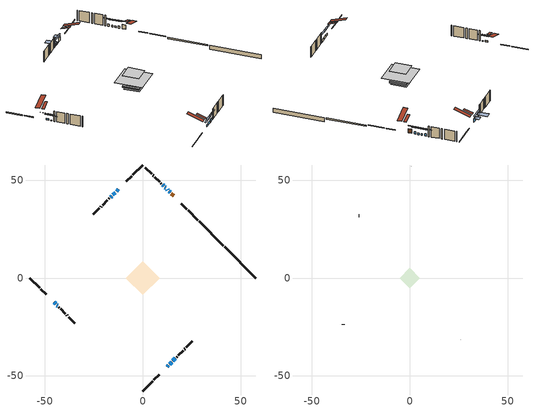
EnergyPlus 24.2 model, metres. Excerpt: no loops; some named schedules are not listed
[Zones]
conditioned space
 floor outside (Floor1 construction): -3.29,0 0,3.29 3.29,0 0,-3.29 z0.61
 floor adiabatic (Floor3 construction): -5.12,0 0,5.12 5.12,0 0,-5.12 z0.61
 floor adiabatic (AdiabaticFloorConstruction): -8.69,0 0,8.69 8.69,0 0,-8.69 z3.05
 floor foundation (Slab1 construction): -3.99,0.75 -0.75,3.99 3.99,-0.75 0.75,-3.99 z-1.49
 floor foundation (Slab2 construction): -5.12,0 0,5.12 5.12,0 0,-5.12 z0
 wall outside (RimJoist1 construction): 0,-57.78 5.01,-52.77 / -57.78,0 -52.77,-5.01 / 0,57.78 -5.01,52.77 / 28.23,29.55 23.22,34.56 z0.61:0.91
 wall outside (RimJoist2 construction): 5.67,-52.11 8.42,-49.36 / -52.11,-5.67 -49.36,-8.42 / -5.67,52.11 -8.42,49.36 / 22.56,35.22 19.81,37.97 z0.61:0.91
 wall outside (AdiabaticWallConstruction 1): 15.77,42.01 14.62,43.16 z0.61:2.64
 wall outside (AdiabaticWallConstruction): 12.46,-45.32 13.06,-44.72 z0.61:1.53; 13.97,43.81 13.46,44.32 / 10.7,47.08 10.2,47.58 z0.61:1.68; 12.81,44.97 12.41,45.37 / 11.75,46.02 11.36,46.42 / -45.32,-12.46 -44.52,-13.26 z0.61:1.37; -43.87,-13.91 -43.54,-14.24 z0.61:0.92; 13.71,-44.07 14.79,-42.99 / 15.45,-42.33 16.63,-41.15 z0.61:1.83; -12.46,45.31 -13.42,44.36 z0.61:2.13; -14.07,43.71 -15.3,42.48 z0.61:1.02; -15.95,41.83 -16.46,41.32 z0.61:1.07
 wall outside (Wall1 construction): 17.29,-40.49 17.55,-40.23 / -42.89,-14.89 -42.63,-15.15 / -17.11,40.67 -17.37,40.41 / 9.54,48.24 9.28,48.5 z0.61:5.49
 wall outside (Wall2 construction): 18.2,-39.57 20.65,-37.13 / -41.97,-15.81 -39.53,-18.25 / -18.03,39.75 -20.47,37.3 / 8.63,49.15 6.18,51.6 z0.61:5.49
 wall outside (Wall3 construction): 21.31,-36.47 21.69,-36.09 / -38.87,-18.91 -38.49,-19.29 / -21.13,36.65 -21.51,36.27 / 5.52,52.26 5.15,52.63 z0.61:5.49
 wall outside (Wall4 construction): 22.34,-35.44 25.43,-32.35 / -37.83,-19.94 -34.75,-23.03 / -22.17,35.61 -25.25,32.53 / 4.49,53.29 1.4,56.38 z0.61:5.49
 wall foundation (FoundationWall1 construction): 57.78,0 41.83,15.95 z-1.49:0.34
 wall foundation (FoundationWall2 construction): 41.17,16.61 28.89,28.89 z0:0.61
 window (WindowConstruction): 12.46,-45.31 13.06,-44.72 z0.61:1.52
 window (WindowConstruction 7): 13.96,43.81 13.46,44.32 z0.61:1.68
 window (WindowConstruction 8): 12.8,44.97 12.41,45.37 z0.61:1.37
 window (WindowConstruction 9): 11.75,46.03 11.36,46.42 z0.61:1.37
 window (WindowConstruction 10): -45.31,-12.46 -44.52,-13.25 z0.61:1.37
 window (WindowConstruction 11): -43.87,-13.91 -43.54,-14.23 z0.61:0.91
 window (WindowConstruction 1): 13.71,-44.06 14.79,-42.99 z0.61:1.83
 window (WindowConstruction 2): 15.45,-42.33 16.63,-41.15 z0.61:1.83
 window (WindowConstruction 3): -12.46,45.31 -13.42,44.36 z0.61:2.13
 window (WindowConstruction 4): -14.07,43.7 -15.3,42.48 z0.61:1.02
 window (WindowConstruction 5): -15.95,41.83 -16.46,41.32 z0.61:1.07
 window (WindowConstruction 6): 10.7,47.08 10.2,47.58 z0.61:1.68
 door (Door): 15.77,42.01 14.62,43.16 z0.61:2.64
 ceiling adiabatic (AdiabaticFloorConstruction): 0,-8.69 8.69,0 0,8.69 -8.69,0 z3.05
 roof outside (Roof2 construction): 11.81,-45.97,5.49 9,-43.16,6.81 8.26,-43.9,6.81 11.07,-46.71,5.49; -45.97,-11.81,5.49 -43.16,-9,6.81 -43.9,-8.26,6.81 -46.71,-11.07,5.49; -11.81,45.97,5.49 -9,43.16,6.81 -8.26,43.9,6.81 -11.07,46.71,5.49; 16.42,41.36,5.49 13.61,38.54,6.81 14.35,37.8,6.81 17.16,40.61,5.49
attic - vented
 floor to conditioned space (Floor2 construction Reversed): -5.19,0 0,5.19 5.19,0 0,-5.19 z5.49
 wall outside (Wall5 construction): 26.08,-31.69 26.17,-31.6 / -34.09,-23.69 -34,-23.78 / -25.91,31.87 -26,31.78 / 0.75,57.03 0.66,57.12 z0.61:5.49
 roof outside (Roof1 construction): 10.41,-47.37,5.49 5.35,-42.31,7.87 4.02,-43.65,7.87 9.08,-48.7,5.49; -47.37,-10.41,5.49 -42.31,-5.35,7.87 -43.65,-4.02,7.87 -48.7,-9.08,5.49; -10.41,47.37,5.49 -5.35,42.31,7.87 -4.02,43.65,7.87 -9.08,48.7,5.49; 17.82,39.96,5.49 12.77,34.9,7.87 14.1,33.57,7.87 19.15,38.63,5.49
shading: 14.82,-42.96 10.7,-47.08 10.99,-47.37 15.11,-43.25 z4.01; 11.7,46.08 15.73,42.05 16.02,42.34 11.99,46.37 z4.17; 10.65,47.13 14.57,43.21 14.86,43.5 10.94,47.42 z3.86; 9.6,48.18 13.51,44.26 13.8,44.56 9.89,48.47 z3.86; -42.76,-15.02 -47.08,-10.7 -47.37,-10.99 -43.05,-15.31 z3.86; -41.78,-16 -45.63,-12.15 -45.92,-12.44 -42.07,-16.29 z3.41; 16.55,-41.23 11.95,-45.83 12.24,-46.12 16.84,-41.52 z4.32; 18.39,-39.39 13.69,-44.09 13.98,-44.38 18.68,-39.68 z4.32; -13.71,44.07 -12.17,45.61 -13.79,47.22 -15.33,45.69 z2.55; -17.06,40.72 -12.31,45.47 -12.6,45.76 -17.35,41.01 z3.51; -17.06,40.72 -15.35,42.43 -18.47,45.56 -20.19,43.84 z1.93; 8.44,49.34 12.46,45.32 12.75,45.61 8.73,49.63 z4.17
[Building]
Building 1: Terrain=Suburbs
[Site:Location]
London AP_ON: Latitude {deg}=43.03; Longitude {deg}=-81.15; Time Zone {hr}=-5; Elevation {m}=278; Keep Site Location Information=Yes
[Site:GroundTemperature:Shallow]
3.98693, 1.93205, 1.76749, 2.74264, 6.6573, 10.5537, 13.9317, 16.0716, 16.2534, 14.513, 11.2211, 7.44421
[Site:WaterMainsTemperature]
Calculation Method=Schedule; Temperature Schedule=mains temperature schedule
[Material] Roughness=Rough; Thermal Absorptance=0.9
Name | Thickness {m} | Conductivity {W/m-K} | Density {kg/m3} | Specific Heat {J/kg-K} | Solar Absorptance | Visible Absorptance
asphalt or fiberglass shingles | 0.00635 | 0.162714 | 1121.4 | 1465.45 | 0.4 | 0.4
ceiling loosefill ins | 0.0846667 | 0.0480833 | 16.02 | 1046.75 | 0.7 | 0.7
ceiling stud and cavity | 0.1397 | 0.0960498 | 65.682 | 1177.47 | 0.7 | 0.7
concrete 4.0 in. | 0.1016 | 1.803125 | 2242.8 | 837.4 | 0.7 | 0.7
concrete 8.0 in. | 0.2032 | 1.803125 | 2242.8 | 837.4 | 0.7 | 0.7
door material | 0.04445 | 0.188738 | 512.64 | 1214.23 | 0.7 | 0.7
exterior vertical ins | 0.0113997 | 0.029427 | 32.04 | 1214.23 | 0.7 | 0.7
floor covering | 0.0127 | 0.0433444 | 54.468 | 1339.84 | 0.6 | 0.6
floor covering 1 | 0.0127 | 9.015625 | 54.468 | 1339.84 | 0.6 | 0.6
floor rigid ins; wall rigid ins | 0.512978 | 0.029427 | 32.04 | 1214.23 | 0.7 | 0.7
floor stud and cavity | 0.1397 | 1.61265 | 92.3553 | 1139.71 | 0.7 | 0.7
floor stud and cavity 1 | 0.0889 | 0.196297 | 50.32683 | 1063.81 | 0.7 | 0.7
floor stud and cavity 2 | 0.1397 | 1.75129 | 37.0049 | 1207.88 | 0.7 | 0.7
furniture material conditioned space 1 | 0.1524 | 0.115458 | 640.8 | 1214.23 | 0.6 | 0.6
gypsum board | 0.0127 | 0.160291 | 801 | 837.4 | 0.6 | 0.6
gypsum board 1 | 0.00254 | 0.160291 | 801 | 837.4 | 0.6 | 0.6
gypsum board 2 | 0.0127 | 0.160291 | 801 | 837.4 | 0.7 | 0.7
osb sheathing 0.5 in. | 0.0127 | 0.115458 | 512.64 | 1214.23 | 0.7 | 0.7
osb sheathing 0.75 in. | 0.01905 | 0.115458 | 512.64 | 1214.23 | 0.7 | 0.7
rim joist stud and cavity | 0.0508 | 0.177588 | 50.32683 | 1063.81 | 0.6 | 0.6
rim joist stud and cavity 1 | 0.0508 | 0.153904 | 50.32683 | 1063.81 | 0.6 | 0.6
roof stud and cavity | 0.2032 | 0.123583 | 78.34581 | 1123.46 | 0.7 | 0.7
wall stud and cavity | 0.1397 | 0.097828 | 139.0536 | 1170.24 | 0.7 | 0.7
wall stud and cavity 1 | 0.1397 | 0.592116 | 139.0536 | 1170.24 | 0.7 | 0.7
wall stud and cavity 2 | 0.1397 | 0.547194 | 139.0536 | 1170.24 | 0.7 | 0.7
wall stud and cavity 3 | 0.0889 | 0.21194 | 50.32683 | 1063.81 | 0.7 | 0.7
wall stud and cavity 4 | 0.0889 | 6.1454 | 50.32683 | 1063.81 | 0.6 | 0.6
wall stud and cavity 5 | 0.0889 | 0.380278 | 52.3479 | 1209.89 | 0.7 | 0.7
wall stud and cavity 6 | 0.0889 | 0.391764 | 83.0341 | 1211.67 | 0.7 | 0.7
wood siding | 0.0254 | 0.102417 | 544.68 | 1172.36 | 0.4 | 0.4
wood siding 1 | 0.00254 | 0.102417 | 544.68 | 1172.36 | 0.4 | 0.4
wood siding 2; wood siding 3; wood siding 4 | 0.0254 | 0.102417 | 544.68 | 1172.36 | 0.7 | 0.7
[WindowMaterial:SimpleGlazingSystem]
Name | U-Factor {W/m2-K} | Solar Heat Gain Coefficient
WindowMaterial | 4.851851 | 0.56
WindowMaterial 1 | 5.60191 | 0.75
WindowMaterial 10 | 3.9076 | 0.34
WindowMaterial 2 | 2.99571 | 0.51
WindowMaterial 3 | 5.83074 | 0.77
WindowMaterial 4 | 4.60372 | 0.51
WindowMaterial 5 | 3.06442 | 0.39
WindowMaterial 6 | 4.87286 | 0.56
WindowMaterial 7 | 4.99721 | 0.64
WindowMaterial 8 | 4.479942 | 0.48
WindowMaterial 9 | 2.99458 | 0.59
[Construction]
AdiabaticFloorConstruction: floor stud and cavity 2, floor rigid ins, osb sheathing 0.75 in., floor covering
AdiabaticWallConstruction: wood siding 3, wall rigid ins, wall stud and cavity 5, gypsum board
AdiabaticWallConstruction 1: wood siding 4, wall rigid ins, wall stud and cavity 5, gypsum board
Door: door material
Floor1 construction: floor stud and cavity, osb sheathing 0.75 in., floor covering
Floor2 construction Reversed: gypsum board, ceiling stud and cavity, ceiling loosefill ins
Floor3 construction: floor stud and cavity 1, floor covering 1
FoundationWall1 construction: concrete 8.0 in.
FoundationWall2 construction: concrete 8.0 in., gypsum board 2
furniture construction conditioned space 1: furniture material conditioned space 1
PartitionWallConstruction: gypsum board, wall stud and cavity 6, gypsum board
RimJoist1 construction: wood siding 2, rim joist stud and cavity
RimJoist2 construction: wood siding 2, rim joist stud and cavity 1
Roof1 construction: asphalt or fiberglass shingles
Roof2 construction: asphalt or fiberglass shingles, osb sheathing 0.75 in., roof stud and cavity, gypsum board
Slab1 construction; Slab2 construction: concrete 4.0 in.
Wall1 construction: wood siding, osb sheathing 0.5 in., wall stud and cavity, gypsum board
Wall2 construction: wood siding, osb sheathing 0.5 in., wall stud and cavity 1, gypsum board
Wall3 construction: wood siding, osb sheathing 0.5 in., wall stud and cavity 2, gypsum board
Wall4 construction: wood siding 1, wall stud and cavity 3, gypsum board 1
Wall5 construction: wood siding 1, wall stud and cavity 4
WindowConstruction: WindowMaterial
WindowConstruction 1: WindowMaterial 1
WindowConstruction 10; WindowConstruction 8: WindowMaterial 8
WindowConstruction 11: WindowMaterial 10
WindowConstruction 2: WindowMaterial 2
WindowConstruction 3: WindowMaterial 3
WindowConstruction 4: WindowMaterial 4
WindowConstruction 5: WindowMaterial 5
WindowConstruction 6: WindowMaterial 6
WindowConstruction 7: WindowMaterial 7
WindowConstruction 9: WindowMaterial 9
[Zone] Multiplier=1; Part of Total Floor Area=Yes
Name | Volume {m3}
attic - vented | 20.8444
conditioned space | 481.7
[Space]
Name | Zone | Volume {m3}
attic - vented 1 | attic - vented | 20.8444
conditioned space 1 | conditioned space | 481.7
[ZoneInfiltration:EffectiveLeakageArea]
infil attic - vented 1: Zone or Space=attic - vented 1; Schedule=Always On Discrete; Effective Air Leakage Area {cm2}=2351.13; Stack Coefficient=0.000504845; Wind Coefficient=1.5181e-05
[ZoneMixing]
whole house fan mix: Zone or Space=attic - vented; Schedule=Always On Continuous; Design Flow Rate Calculation Method=Flow/Zone; Design Flow Rate {m3/s}=0; Source Zone or Space=conditioned space
[SurfaceProperty:ExposedFoundationPerimeter] Exposed Perimeter Calculation Method=TotalExposedPerimeter
Name | Total Exposed Perimeter {m}
Slab1 | 22.555
Slab2 | 17.374
[InternalMass] Zone or ZoneList=conditioned space; Space or SpaceList=conditioned space 1
Name | Construction | Surface Area {m2}
furniture mass conditioned space 1 | furniture construction conditioned space 1 | 123.204
partition wall mass | PartitionWallConstruction | 255.61
[Lights]
interior lighting: Zone or ZoneList or Space or SpaceList=conditioned space 1; Schedule=interior lighting schedule; Design Level Calculation Method=LightingLevel; Lighting Level {W}=343.2; Return Air Fraction=0; Fraction Radiant=0.6; Fraction Visible=0.2; Fraction Replaceable=1
[People]
occupants: Zone or ZoneList or Space or SpaceList=conditioned space 1; Number of People Schedule=occupants schedule; Number of People Calculation Method=People; Number of People=3; Fraction Radiant=0.314171; Sensible Heat Fraction=0.56303; Activity Level Schedule=occupants activity schedule; Carbon Dioxide Generation Rate {m3/s-W}=0; Enable ASHRAE 55 Comfort Warnings=No; Mean Radiant Temperature Calculation Type=EnclosureAveraged
[ElectricEquipment] Zone or ZoneList or Space or SpaceList=conditioned space 1; Design Level Calculation Method=EquipmentLevel
Name | Schedule | Design Level {W} | Fraction Latent | Fraction Radiant | Fraction Lost
clothes dryer | clothes dryer schedule | 140.772 | 0.015 | 0.081 | 0.85
clothes washer | clothes washer schedule | 32.1985 | 0.03 | 0.162 | 0.7
cooking range | cooking range schedule | 215.147 | 0.08 | 0.432 | 0.2
dishwasher | dishwasher schedule | 66.8632 | 0.3 | 0.18 | 0.4
fridge | fridge schedule | 72.9452 | 0 | 0.6 | 0
mech vent house fan | mech vent house fan schedule | 0 | 0 | 0 | 1
mech vent house fan cfis | mech vent house fan cfis schedule | 0 | 0 | 0 | 0
misc plug loads | misc plug loads schedule | 494.7 | 0.045 | 0.513 | 0.1
whole house fan | Always On Discrete | 0 | 0 | 0 | 1
[OtherEquipment] Zone or ZoneList or Space or SpaceList=conditioned space 1; Design Level Calculation Method=EquipmentLevel
Name | Fuel Type | Schedule | Design Level {W} | Fraction Latent | Fraction Radiant | Fraction Lost
clothes dryer 1 | Electricity | clothes dryer schedule | 0 | 0.015 | 0.081 | 0.85
cooking range 1 | Electricity | cooking range schedule | 0 | 0.08 | 0.432 | 0.2
general water use latent | None | general water use schedule | 62.594 | 1 | 0 | 0
general water use sensible | None | general water use schedule | -61.6891 | 0 | 0.6 | 0
mech vent house fan latent load | None | Always On Discrete | 0 | 1 | 0 | 0
mech vent house fan sensible load | None | Always On Discrete | 0 | 0 | 0 | 0
water heater energy adjustment1 | NaturalGas | Always On Discrete | 0.01 | 0 | 0 | 1
[ZoneInfiltration:DesignFlowRate] Zone or ZoneList or Space or SpaceList=conditioned space 1; Schedule=Always On Discrete; Design Flow Rate Calculation Method=Flow/Zone; Design Flow Rate {m3/s}=0
infil flow; natural vent flow; whole house fan flow
[Foundation:Kiva] Initial Indoor Air Temperature {C}=18; Wall Depth Below Slab {m}=0.2032
Name | Wall Height Above Grade {m} | Custom Block Material Name 1 | Custom Block Depth 1 {m} | Custom Block X Position 1 {m} | Custom Block Z Position 1 {m}
Foundation Kiva 1 | 0.339974
Foundation Kiva 2 | 0.609996 | exterior vertical ins | 0.609996 | 0.2159 | 0
[Foundation:Kiva:Settings]
Soil Conductivity {W/m-K}=0.849921; Soil Density {kg/m3}=1842.3; Soil Specific Heat {J/kg-K}=418.7; Ground Solar Absorptivity=0.9; Ground Thermal Absorptivity=0.9; Ground Surface Roughness {m}=0.03; Far-Field Width {m}=40; Deep-Ground Boundary Condition=ZeroFlux; Deep-Ground Depth {m}=40; Minimum Cell Dimension {m}=0.2; Maximum Cell Growth Coefficient=3; Simulation Timestep=Timestep
[Exterior:Lights]
exterior lighting: Schedule=exterior lighting schedule; Design Level {W}=75.6
[Schedule:Constant]
Name | Hourly Value
Always On Continuous; mech vent house fan schedule; mech vent house fan cfis schedule; Always On Discrete | 1
occupants activity schedule | 117.228
fridge schedule | 0
[Schedule:Week:Daily]
interior lighting schedule Week Rule - Jan1-Jan27: interior lighting schedule day, interior lighting schedule day, interior lighting schedule day, interior lighting schedule day, interior lighting schedule day, interior lighting schedule day, interior lighting schedule day, interior lighting schedule default day, interior lighting schedule default day, interior lighting schedule default day, interior lighting schedule default day, interior lighting schedule default day
interior lighting schedule Week Rule - Jan28-Feb3: interior lighting schedule day, interior lighting schedule day, interior lighting schedule day, interior lighting schedule day, interior lighting schedule day 1, interior lighting schedule day 1, interior lighting schedule day 1, interior lighting schedule default day, interior lighting schedule default day, interior lighting schedule default day, interior lighting schedule default day, interior lighting schedule default day
interior lighting schedule Week Rule - Feb4-Feb24: interior lighting schedule day 1, interior lighting schedule day 1, interior lighting schedule day 1, interior lighting schedule day 1, interior lighting schedule day 1, interior lighting schedule day 1, interior lighting schedule day 1, interior lighting schedule default day, interior lighting schedule default day, interior lighting schedule default day, interior lighting schedule default day, interior lighting schedule default day
interior lighting schedule Week Rule - Feb25-Mar3: interior lighting schedule day 1, interior lighting schedule day 1, interior lighting schedule day 1, interior lighting schedule day 1, interior lighting schedule day 2, interior lighting schedule day 2, interior lighting schedule day 2, interior lighting schedule default day, interior lighting schedule default day, interior lighting schedule default day, interior lighting schedule default day, interior lighting schedule default day
interior lighting schedule Week Rule - Mar4-Mar31: interior lighting schedule day 2, interior lighting schedule day 2, interior lighting schedule day 2, interior lighting schedule day 2, interior lighting schedule day 2, interior lighting schedule day 2, interior lighting schedule day 2, interior lighting schedule default day, interior lighting schedule default day, interior lighting schedule default day, interior lighting schedule default day, interior lighting schedule default day
interior lighting schedule Week Rule - Apr1-Apr28: interior lighting schedule day 3, interior lighting schedule day 3, interior lighting schedule day 3, interior lighting schedule day 3, interior lighting schedule day 3, interior lighting schedule day 3, interior lighting schedule day 3, interior lighting schedule default day, interior lighting schedule default day, interior lighting schedule default day, interior lighting schedule default day, interior lighting schedule default day
interior lighting schedule Week Rule - Apr29-May5: interior lighting schedule day 3, interior lighting schedule day 3, interior lighting schedule day 4, interior lighting schedule day 4, interior lighting schedule day 4, interior lighting schedule day 4, interior lighting schedule day 4, interior lighting schedule default day, interior lighting schedule default day, interior lighting schedule default day, interior lighting schedule default day, interior lighting schedule default day
interior lighting schedule Week Rule - May6-May26: interior lighting schedule day 4, interior lighting schedule day 4, interior lighting schedule day 4, interior lighting schedule day 4, interior lighting schedule day 4, interior lighting schedule day 4, interior lighting schedule day 4, interior lighting schedule default day, interior lighting schedule default day, interior lighting schedule default day, interior lighting schedule default day, interior lighting schedule default day
interior lighting schedule Week Rule - May27-Jun2: interior lighting schedule day 4, interior lighting schedule day 4, interior lighting schedule day 4, interior lighting schedule day 4, interior lighting schedule day 4, interior lighting schedule day 5, interior lighting schedule day 5, interior lighting schedule default day, interior lighting schedule default day, interior lighting schedule default day, interior lighting schedule default day, interior lighting schedule default day
interior lighting schedule Week Rule - Jun3-Jun30: interior lighting schedule day 5, interior lighting schedule day 5, interior lighting schedule day 5, interior lighting schedule day 5, interior lighting schedule day 5, interior lighting schedule day 5, interior lighting schedule day 5, interior lighting schedule default day, interior lighting schedule default day, interior lighting schedule default day, interior lighting schedule default day, interior lighting schedule default day
interior lighting schedule Week Rule - Jul1-Jul28: interior lighting schedule day 6, interior lighting schedule day 6, interior lighting schedule day 6, interior lighting schedule day 6, interior lighting schedule day 6, interior lighting schedule day 6, interior lighting schedule day 6, interior lighting schedule default day, interior lighting schedule default day, interior lighting schedule default day, interior lighting schedule default day, interior lighting schedule default day
interior lighting schedule Week Rule - Jul29-Aug4: interior lighting schedule day 6, interior lighting schedule day 6, interior lighting schedule day 6, interior lighting schedule day 7, interior lighting schedule day 7, interior lighting schedule day 7, interior lighting schedule day 7, interior lighting schedule default day, interior lighting schedule default day, interior lighting schedule default day, interior lighting schedule default day, interior lighting schedule default day
interior lighting schedule Week Rule - Aug5-Aug25: interior lighting schedule day 7, interior lighting schedule day 7, interior lighting schedule day 7, interior lighting schedule day 7, interior lighting schedule day 7, interior lighting schedule day 7, interior lighting schedule day 7, interior lighting schedule default day, interior lighting schedule default day, interior lighting schedule default day, interior lighting schedule default day, interior lighting schedule default day
interior lighting schedule Week Rule - Aug26-Sep1: interior lighting schedule day 7, interior lighting schedule day 7, interior lighting schedule day 7, interior lighting schedule day 7, interior lighting schedule day 7, interior lighting schedule day 7, interior lighting schedule day 8, interior lighting schedule default day, interior lighting schedule default day, interior lighting schedule default day, interior lighting schedule default day, interior lighting schedule default day
interior lighting schedule Week Rule - Sep2-Sep29: interior lighting schedule day 8, interior lighting schedule day 8, interior lighting schedule day 8, interior lighting schedule day 8, interior lighting schedule day 8, interior lighting schedule day 8, interior lighting schedule day 8, interior lighting schedule default day, interior lighting schedule default day, interior lighting schedule default day, interior lighting schedule default day, interior lighting schedule default day
interior lighting schedule Week Rule - Sep30-Oct6: interior lighting schedule day 8, interior lighting schedule day 9, interior lighting schedule day 9, interior lighting schedule day 9, interior lighting schedule day 9, interior lighting schedule day 9, interior lighting schedule day 9, interior lighting schedule default day, interior lighting schedule default day, interior lighting schedule default day, interior lighting schedule default day, interior lighting schedule default day
interior lighting schedule Week Rule - Oct7-Oct27: interior lighting schedule day 9, interior lighting schedule day 9, interior lighting schedule day 9, interior lighting schedule day 9, interior lighting schedule day 9, interior lighting schedule day 9, interior lighting schedule day 9, interior lighting schedule default day, interior lighting schedule default day, interior lighting schedule default day, interior lighting schedule default day, interior lighting schedule default day
interior lighting schedule Week Rule - Oct28-Nov3: interior lighting schedule day 9, interior lighting schedule day 9, interior lighting schedule day 9, interior lighting schedule day 9, interior lighting schedule day 10, interior lighting schedule day 10, interior lighting schedule day 10, interior lighting schedule default day, interior lighting schedule default day, interior lighting schedule default day, interior lighting schedule default day, interior lighting schedule default day
interior lighting schedule Week Rule - Nov4-Nov24: interior lighting schedule day 10, interior lighting schedule day 10, interior lighting schedule day 10, interior lighting schedule day 10, interior lighting schedule day 10, interior lighting schedule day 10, interior lighting schedule day 10, interior lighting schedule default day, interior lighting schedule default day, interior lighting schedule default day, interior lighting schedule default day, interior lighting schedule default day
interior lighting schedule Week Rule - Nov25-Dec1: interior lighting schedule day 10, interior lighting schedule day 10, interior lighting schedule day 10, interior lighting schedule day 10, interior lighting schedule day 10, interior lighting schedule day 10, interior lighting schedule day 11, interior lighting schedule default day, interior lighting schedule default day, interior lighting schedule default day, interior lighting schedule default day, interior lighting schedule default day
interior lighting schedule Week Rule - Dec2-Dec31: interior lighting schedule day 11, interior lighting schedule day 11, interior lighting schedule day 11, interior lighting schedule day 11, interior lighting schedule day 11, interior lighting schedule day 11, interior lighting schedule day 11, interior lighting schedule default day, interior lighting schedule default day, interior lighting schedule default day, interior lighting schedule default day, interior lighting schedule default day
occupants schedule Week Rule - Jan1-Dec31: occupants schedule day, occupants schedule day, occupants schedule day, occupants schedule day, occupants schedule day, occupants schedule day, occupants schedule day, occupants schedule default day, occupants schedule default day, occupants schedule default day, occupants schedule default day, occupants schedule default day
clothes dryer schedule Week Rule - Jan1-Dec31: clothes dryer schedule day, clothes dryer schedule day, clothes dryer schedule day, clothes dryer schedule day, clothes dryer schedule day, clothes dryer schedule day, clothes dryer schedule day, clothes dryer schedule default day, clothes dryer schedule default day, clothes dryer schedule default day, clothes dryer schedule default day, clothes dryer schedule default day
clothes washer schedule Week Rule - Jan1-Dec31: clothes washer schedule day, clothes washer schedule day, clothes washer schedule day, clothes washer schedule day, clothes washer schedule day, clothes washer schedule day, clothes washer schedule day, clothes washer schedule default day, clothes washer schedule default day, clothes washer schedule default day, clothes washer schedule default day, clothes washer schedule default day
cooking range schedule Week Rule - Jan1-Dec31: cooking range schedule day, cooking range schedule day, cooking range schedule day, cooking range schedule day, cooking range schedule day, cooking range schedule day, cooking range schedule day, cooking range schedule default day, cooking range schedule default day, cooking range schedule default day, cooking range schedule default day, cooking range schedule default day
dishwasher schedule Week Rule - Jan1-Dec31: dishwasher schedule day, dishwasher schedule day, dishwasher schedule day, dishwasher schedule day, dishwasher schedule day, dishwasher schedule day, dishwasher schedule day, dishwasher schedule default day, dishwasher schedule default day, dishwasher schedule default day, dishwasher schedule default day, dishwasher schedule default day
misc plug loads schedule Week Rule - Jan1-Dec31: misc plug loads schedule day, misc plug loads schedule day, misc plug loads schedule day, misc plug loads schedule day, misc plug loads schedule day, misc plug loads schedule day, misc plug loads schedule day, misc plug loads schedule default day, misc plug loads schedule default day, misc plug loads schedule default day, misc plug loads schedule default day, misc plug loads schedule default day
general water use schedule Week Rule - Jan1-Dec31: general water use schedule day, general water use schedule day, general water use schedule day, general water use schedule day, general water use schedule day, general water use schedule day, general water use schedule day, general water use schedule default day, general water use schedule default day, general water use schedule default day, general water use schedule default day, general water use schedule default day
exterior lighting schedule Week Rule - Jan1-Jan27: exterior lighting schedule day, exterior lighting schedule day, exterior lighting schedule day, exterior lighting schedule day, exterior lighting schedule day, exterior lighting schedule day, exterior lighting schedule day, exterior lighting schedule default day, exterior lighting schedule default day, exterior lighting schedule default day, exterior lighting schedule default day, exterior lighting schedule default day
exterior lighting schedule Week Rule - Jan28-Feb3: exterior lighting schedule day, exterior lighting schedule day, exterior lighting schedule day, exterior lighting schedule day, exterior lighting schedule day 1, exterior lighting schedule day 1, exterior lighting schedule day 1, exterior lighting schedule default day, exterior lighting schedule default day, exterior lighting schedule default day, exterior lighting schedule default day, exterior lighting schedule default day
exterior lighting schedule Week Rule - Feb4-Feb24: exterior lighting schedule day 1, exterior lighting schedule day 1, exterior lighting schedule day 1, exterior lighting schedule day 1, exterior lighting schedule day 1, exterior lighting schedule day 1, exterior lighting schedule day 1, exterior lighting schedule default day, exterior lighting schedule default day, exterior lighting schedule default day, exterior lighting schedule default day, exterior lighting schedule default day
exterior lighting schedule Week Rule - Feb25-Mar3: exterior lighting schedule day 1, exterior lighting schedule day 1, exterior lighting schedule day 1, exterior lighting schedule day 1, exterior lighting schedule day 2, exterior lighting schedule day 2, exterior lighting schedule day 2, exterior lighting schedule default day, exterior lighting schedule default day, exterior lighting schedule default day, exterior lighting schedule default day, exterior lighting schedule default day
exterior lighting schedule Week Rule - Mar4-Mar31: exterior lighting schedule day 2, exterior lighting schedule day 2, exterior lighting schedule day 2, exterior lighting schedule day 2, exterior lighting schedule day 2, exterior lighting schedule day 2, exterior lighting schedule day 2, exterior lighting schedule default day, exterior lighting schedule default day, exterior lighting schedule default day, exterior lighting schedule default day, exterior lighting schedule default day
exterior lighting schedule Week Rule - Apr1-Apr28: exterior lighting schedule day 3, exterior lighting schedule day 3, exterior lighting schedule day 3, exterior lighting schedule day 3, exterior lighting schedule day 3, exterior lighting schedule day 3, exterior lighting schedule day 3, exterior lighting schedule default day, exterior lighting schedule default day, exterior lighting schedule default day, exterior lighting schedule default day, exterior lighting schedule default day
exterior lighting schedule Week Rule - Apr29-May5: exterior lighting schedule day 3, exterior lighting schedule day 3, exterior lighting schedule day 4, exterior lighting schedule day 4, exterior lighting schedule day 4, exterior lighting schedule day 4, exterior lighting schedule day 4, exterior lighting schedule default day, exterior lighting schedule default day, exterior lighting schedule default day, exterior lighting schedule default day, exterior lighting schedule default day
exterior lighting schedule Week Rule - May6-May26: exterior lighting schedule day 4, exterior lighting schedule day 4, exterior lighting schedule day 4, exterior lighting schedule day 4, exterior lighting schedule day 4, exterior lighting schedule day 4, exterior lighting schedule day 4, exterior lighting schedule default day, exterior lighting schedule default day, exterior lighting schedule default day, exterior lighting schedule default day, exterior lighting schedule default day
exterior lighting schedule Week Rule - May27-Jun2: exterior lighting schedule day 4, exterior lighting schedule day 4, exterior lighting schedule day 4, exterior lighting schedule day 4, exterior lighting schedule day 4, exterior lighting schedule day 5, exterior lighting schedule day 5, exterior lighting schedule default day, exterior lighting schedule default day, exterior lighting schedule default day, exterior lighting schedule default day, exterior lighting schedule default day
exterior lighting schedule Week Rule - Jun3-Jun30: exterior lighting schedule day 5, exterior lighting schedule day 5, exterior lighting schedule day 5, exterior lighting schedule day 5, exterior lighting schedule day 5, exterior lighting schedule day 5, exterior lighting schedule day 5, exterior lighting schedule default day, exterior lighting schedule default day, exterior lighting schedule default day, exterior lighting schedule default day, exterior lighting schedule default day
exterior lighting schedule Week Rule - Jul1-Jul28: exterior lighting schedule day 6, exterior lighting schedule day 6, exterior lighting schedule day 6, exterior lighting schedule day 6, exterior lighting schedule day 6, exterior lighting schedule day 6, exterior lighting schedule day 6, exterior lighting schedule default day, exterior lighting schedule default day, exterior lighting schedule default day, exterior lighting schedule default day, exterior lighting schedule default day
exterior lighting schedule Week Rule - Jul29-Aug4: exterior lighting schedule day 6, exterior lighting schedule day 6, exterior lighting schedule day 6, exterior lighting schedule day 7, exterior lighting schedule day 7, exterior lighting schedule day 7, exterior lighting schedule day 7, exterior lighting schedule default day, exterior lighting schedule default day, exterior lighting schedule default day, exterior lighting schedule default day, exterior lighting schedule default day
exterior lighting schedule Week Rule - Aug5-Aug25: exterior lighting schedule day 7, exterior lighting schedule day 7, exterior lighting schedule day 7, exterior lighting schedule day 7, exterior lighting schedule day 7, exterior lighting schedule day 7, exterior lighting schedule day 7, exterior lighting schedule default day, exterior lighting schedule default day, exterior lighting schedule default day, exterior lighting schedule default day, exterior lighting schedule default day
exterior lighting schedule Week Rule - Aug26-Sep1: exterior lighting schedule day 7, exterior lighting schedule day 7, exterior lighting schedule day 7, exterior lighting schedule day 7, exterior lighting schedule day 7, exterior lighting schedule day 7, exterior lighting schedule day 8, exterior lighting schedule default day, exterior lighting schedule default day, exterior lighting schedule default day, exterior lighting schedule default day, exterior lighting schedule default day
exterior lighting schedule Week Rule - Sep2-Sep29: exterior lighting schedule day 8, exterior lighting schedule day 8, exterior lighting schedule day 8, exterior lighting schedule day 8, exterior lighting schedule day 8, exterior lighting schedule day 8, exterior lighting schedule day 8, exterior lighting schedule default day, exterior lighting schedule default day, exterior lighting schedule default day, exterior lighting schedule default day, exterior lighting schedule default day
exterior lighting schedule Week Rule - Sep30-Oct6: exterior lighting schedule day 8, exterior lighting schedule day 9, exterior lighting schedule day 9, exterior lighting schedule day 9, exterior lighting schedule day 9, exterior lighting schedule day 9, exterior lighting schedule day 9, exterior lighting schedule default day, exterior lighting schedule default day, exterior lighting schedule default day, exterior lighting schedule default day, exterior lighting schedule default day
exterior lighting schedule Week Rule - Oct7-Oct27: exterior lighting schedule day 9, exterior lighting schedule day 9, exterior lighting schedule day 9, exterior lighting schedule day 9, exterior lighting schedule day 9, exterior lighting schedule day 9, exterior lighting schedule day 9, exterior lighting schedule default day, exterior lighting schedule default day, exterior lighting schedule default day, exterior lighting schedule default day, exterior lighting schedule default day
[Schedule:Year]
interior lighting schedule: interior lighting schedule Week Rule - Jan1-Jan27, 1, 1, 1, 27, interior lighting schedule Week Rule - Jan28-Feb3, 1, 28, 2, 3, interior lighting schedule Week Rule - Feb4-Feb24, 2, 4, 2, 24, interior lighting schedule Week Rule - Feb25-Mar3, 2, 25, 3, 3, interior lighting schedule Week Rule - Mar4-Mar31, 3, 4, 3, 31, interior lighting schedule Week Rule - Apr1-Apr28, 4, 1, 4, 28, interior lighting schedule Week Rule - Apr29-May5, 4, 29, 5, 5, interior lighting schedule Week Rule - May6-May26, 5, 6, 5, 26, interior lighting schedule Week Rule - May27-Jun2, 5, 27, 6, 2, interior lighting schedule Week Rule - Jun3-Jun30, 6, 3, 6, 30, interior lighting schedule Week Rule - Jul1-Jul28, 7, 1, 7, 28, interior lighting schedule Week Rule - Jul29-Aug4, 7, 29, 8, 4, interior lighting schedule Week Rule - Aug5-Aug25, 8, 5, 8, 25, interior lighting schedule Week Rule - Aug26-Sep1, 8, 26, 9, 1, interior lighting schedule Week Rule - Sep2-Sep29, 9, 2, 9, 29, interior lighting schedule Week Rule - Sep30-Oct6, 9, 30, 10, 6, interior lighting schedule Week Rule - Oct7-Oct27, 10, 7, 10, 27, interior lighting schedule Week Rule - Oct28-Nov3, 10, 28, 11, 3, interior lighting schedule Week Rule - Nov4-Nov24, 11, 4, 11, 24, interior lighting schedule Week Rule - Nov25-Dec1, 11, 25, 12, 1, interior lighting schedule Week Rule - Dec2-Dec31, 12, 2, 12, 31
occupants schedule: occupants schedule Week Rule - Jan1-Dec31, 1, 1, 12, 31
clothes dryer schedule: clothes dryer schedule Week Rule - Jan1-Dec31, 1, 1, 12, 31
clothes washer schedule: clothes washer schedule Week Rule - Jan1-Dec31, 1, 1, 12, 31
cooking range schedule: cooking range schedule Week Rule - Jan1-Dec31, 1, 1, 12, 31
dishwasher schedule: dishwasher schedule Week Rule - Jan1-Dec31, 1, 1, 12, 31
misc plug loads schedule: misc plug loads schedule Week Rule - Jan1-Dec31, 1, 1, 12, 31
general water use schedule: general water use schedule Week Rule - Jan1-Dec31, 1, 1, 12, 31
exterior lighting schedule: exterior lighting schedule Week Rule - Jan1-Jan27, 1, 1, 1, 27, exterior lighting schedule Week Rule - Jan28-Feb3, 1, 28, 2, 3, exterior lighting schedule Week Rule - Feb4-Feb24, 2, 4, 2, 24, exterior lighting schedule Week Rule - Feb25-Mar3, 2, 25, 3, 3, exterior lighting schedule Week Rule - Mar4-Mar31, 3, 4, 3, 31, exterior lighting schedule Week Rule - Apr1-Apr28, 4, 1, 4, 28, exterior lighting schedule Week Rule - Apr29-May5, 4, 29, 5, 5, exterior lighting schedule Week Rule - May6-May26, 5, 6, 5, 26, exterior lighting schedule Week Rule - May27-Jun2, 5, 27, 6, 2, exterior lighting schedule Week Rule - Jun3-Jun30, 6, 3, 6, 30, exterior lighting schedule Week Rule - Jul1-Jul28, 7, 1, 7, 28, exterior lighting schedule Week Rule - Jul29-Aug4, 7, 29, 8, 4, exterior lighting schedule Week Rule - Aug5-Aug25, 8, 5, 8, 25, exterior lighting schedule Week Rule - Aug26-Sep1, 8, 26, 9, 1, exterior lighting schedule Week Rule - Sep2-Sep29, 9, 2, 9, 29, exterior lighting schedule Week Rule - Sep30-Oct6, 9, 30, 10, 6, exterior lighting schedule Week Rule - Oct7-Oct27, 10, 7, 10, 27, exterior lighting schedule Week Rule - Oct28-Nov3, 10, 28, 11, 3, exterior lighting schedule Week Rule - Nov4-Nov24, 11, 4, 11, 24, exterior lighting schedule Week Rule - Nov25-Dec1, 11, 25, 12, 1, exterior lighting schedule Week Rule - Dec2-Dec31, 12, 2, 12, 31
[Schedule:Compact]
mains temperature schedule: Through: 01/01, For: AllDays, Until: 24:00, 7.96722, Through: 01/02, For: AllDays, Until: 24:00, 7.89722, Through: 01/03, For: AllDays, Until: 24:00, 7.82778, Through: 01/04, For: AllDays, Until: 24:00, 7.76, Through: 01/05, For: AllDays, Until: 24:00, 7.69333, Through: 01/06, For: AllDays, Until: 24:00, 7.62778, Through: 01/07, For: AllDays, Until: 24:00, 7.56389, Through: 01/08, For: AllDays, Until: 24:00, 7.50167, Through: 01/09, For: AllDays, Until: 24:00, 7.44056, Through: 01/10, For: AllDays, Until: 24:00, 7.38056, Through: 01/11, For: AllDays, Until: 24:00, 7.32222, Through: 01/12, For: AllDays, Until: 24:00, 7.26556, Through: 01/13, For: AllDays, Until: 24:00, 7.21, Through: 01/14, For: AllDays, Until: 24:00, 7.15556, Through: 01/15, For: AllDays, Until: 24:00, 7.10333, Through: 01/16, For: AllDays, Until: 24:00, 7.05222, Through: 01/17, For: AllDays, Until: 24:00, 7.00278, Through: 01/18, For: AllDays, Until: 24:00, 6.955, Through: 01/19, For: AllDays, Until: 24:00, 6.90833, Through: 01/20, For: AllDays, Until: 24:00, 6.86389, Through: 01/21, For: AllDays, Until: 24:00, 6.82056, Through: 01/22, For: AllDays, Until: 24:00, 6.77889, Through: 01/23, For: AllDays, Until: 24:00, 6.73889, Through: 01/24, For: AllDays, Until: 24:00, 6.7, Through: 01/25, For: AllDays, Until: 24:00, 6.66333, Through: 01/26, For: AllDays, Until: 24:00, 6.62833, Through: 01/27, For: AllDays, Until: 24:00, 6.59444, Through: 01/28, For: AllDays, Until: 24:00, 6.56278, Through: 01/29, For: AllDays, Until: 24:00, 6.53222, Through: 01/30, For: AllDays, Until: 24:00, 6.50389, Through: 01/31, For: AllDays, Until: 24:00, 6.47722, Through: 02/01, For: AllDays, Until: 24:00, 6.45167, Through: 02/02, For: AllDays, Until: 24:00, 6.42833, Through: 02/03, For: AllDays, Until: 24:00, 6.40667, Through: 02/04, For: AllDays, Until: 24:00, 6.38611, Through: 02/05, For: AllDays, Until: 24:00, 6.36778, Through: 02/06, For: AllDays, Until: 24:00, 6.35111, Through: 02/07, For: AllDays, Until: 24:00, 6.33611, Through: 02/08, For: AllDays, Until: 24:00, 6.32333, Through: 02/09, For: AllDays, Until: 24:00, 6.31167, Through: 02/10, For: AllDays, Until: 24:00, 6.30222, Through: 02/11, For: AllDays, Until: 24:00, 6.29389, Through: 02/12, For: AllDays, Until: 24:00, 6.28778, Through: 02/13, For: AllDays, Until: 24:00, 6.28333, Through: 02/14, For: AllDays, Until: 24:00, 6.28056, Through: 02/15, For: AllDays, Until: 24:00, 6.27944, Through: 02/16, For: AllDays, Until: 24:00, 6.28, Through: 02/17, For: AllDays, Until: 24:00, 6.28278, Through: 02/18, For: AllDays, Until: 24:00, 6.28722, Through: 02/19, For: AllDays, Until: 24:00, 6.29278, Through: 02/20, For: AllDays, Until: 24:00, 6.30056, Through: 02/21, For: AllDays, Until: 24:00, 6.31, Through: 02/22, For: AllDays, Until: 24:00, 6.32111, Through: 02/23, For: AllDays, Until: 24:00, 6.33444, Through: 02/24, For: AllDays, Until: 24:00, 6.34889, Through: 02/25, For: AllDays, Until: 24:00, 6.36556, Through: 02/26, For: AllDays, Until: 24:00, 6.38333, Through: 02/27, For: AllDays, Until: 24:00, 6.40333, Through: 02/28, For: AllDays, Until: 24:00, 6.425, Through: 03/01, For: AllDays, Until: 24:00, 6.44833, Through: 03/02, For: AllDays, Until: 24:00, 6.47278, Through: 03/03, For: AllDays, Until: 24:00, 6.49944, Through: 03/04, For: AllDays, Until: 24:00, 6.52778, Through: 03/05, For: AllDays, Until: 24:00, 6.55778, Through: 03/06, For: AllDays, Until: 24:00, 6.58944, Through: 03/07, For: AllDays, Until: 24:00, 6.62278, Through: 03/08, For: AllDays, Until: 24:00, 6.65778, Through: 03/09, For: AllDays, Until: 24:00, 6.69444, Through: 03/10, For: AllDays, Until: 24:00, 6.73278, Through: 03/11, For: AllDays, Until: 24:00, 6.77278, Through: 03/12, For: AllDays, Until: 24:00, 6.81389, Through: 03/13, For: AllDays, Until: 24:00, 6.85722, Through: 03/14, For: AllDays, Until: 24:00, 6.90167, Through: 03/15, For: AllDays, Until: 24:00, 6.94778, Through: 03/16, For: AllDays, Until: 24:00, 6.99556, Through: 03/17, For: AllDays, Until: 24:00, 7.045, Through: 03/18, For: AllDays, Until: 24:00, 7.09556, Through: 03/19, For: AllDays, Until: 24:00, 7.14778, Through: 03/20, For: AllDays, Until: 24:00, 7.20167, Through: 03/21, For: AllDays, Until: 24:00, 7.25667, Through: 03/22, For: AllDays, Until: 24:00, 7.31333, Through: 03/23, For: AllDays, Until: 24:00, 7.37167, Through: 03/24, For: AllDays, Until: 24:00, 7.43111, Through: 03/25, For: AllDays, Until: 24:00, 7.49222, Through: 03/26, For: AllDays, Until: 24:00, 7.55444, Through: 03/27, For: AllDays, Until: 24:00, 7.61833, Through: 03/28, For: AllDays, Until: 24:00, 7.68333, Through: 03/29, For: AllDays, Until: 24:00, 7.74944, Through: 03/30, For: AllDays, Until: 24:00, 7.81722, Through: 03/31, For: AllDays, Until: 24:00, 7.88667, Through: 04/01, For: AllDays, Until: 24:00, 7.95667, Through: 04/02, For: AllDays, Until: 24:00, 8.02833, Through: 04/03, For: AllDays, Until: 24:00, 8.10111, Through: 04/04, For: AllDays, Until: 24:00, 8.175, Through: 04/05, For: AllDays, Until: 24:00, 8.25, Through: 04/06, For: AllDays, Until: 24:00, 8.32667, Through: 04/07, For: AllDays, Until: 24:00, 8.40389, Through: 04/08, For: AllDays, Until: 24:00, 8.48278, Through: 04/09, For: AllDays, Until: 24:00, 8.56222, Through: 04/10, For: AllDays, Until: 24:00, 8.64278, Through: 04/11, For: AllDays, Until: 24:00, 8.725, Through: 04/12, For: AllDays, Until: 24:00, 8.80778, Through: 04/13, For: AllDays, Until: 24:00, 8.89167, Through: 04/14, For: AllDays, Until: 24:00, 8.97611, Through: 04/15, For: AllDays, Until: 24:00, 9.06167, Through: 04/16, For: AllDays, Until: 24:00, 9.14833, Through: 04/17, For: AllDays, Until: 24:00, 9.23611, Through: 04/18, For: AllDays, Until: 24:00, 9.32444, Through: 04/19, For: AllDays, Until: 24:00, 9.41389, Through: 04/20, For: AllDays, Until: 24:00, 9.50389, Through: 04/21, For: AllDays, Until: 24:00, 9.595, Through: 04/22, For: AllDays, Until: 24:00, 9.68667, Through: 04/23, For: AllDays, Until: 24:00, 9.77889, Through: 04/24, For: AllDays, Until: 24:00, 9.87222, Through: 04/25, For: AllDays, Until: 24:00, 9.96556, Through: 04/26, For: AllDays, Until: 24:00, 10.06, Through: 04/27, For: AllDays, Until: 24:00, 10.1556, Through: 04/28, For: AllDays, Until: 24:00, 10.2511, Through: 04/29, For: AllDays, Until: 24:00, 10.3472, Through: 04/30, For: AllDays, Until: 24:00, 10.4439, Through: 05/01, For: AllDays, Until: 24:00, 10.5411, Through: 05/02, For: AllDays, Until: 24:00, 10.6389, Through: 05/03, For: AllDays, Until: 24:00, 10.7372, Through: 05/04, For: AllDays, Until: 24:00, 10.8361, Through: 05/05, For: AllDays, Until: 24:00, 10.935, Through: 05/06, For: AllDays, Until: 24:00, 11.0344, Through: 05/07, For: AllDays, Until: 24:00, 11.1344, Through: 05/08, For: AllDays, Until: 24:00, 11.2344, Through: 05/09, For: AllDays, Until: 24:00, 11.335, Through: 05/10, For: AllDays, Until: 24:00, 11.4356, Through: 05/11, For: AllDays, Until: 24:00, 11.5361, Through: 05/12, For: AllDays, Until: 24:00, 11.6372, Through: 05/13, For: AllDays, Until: 24:00, 11.7383, Through: 05/14, For: AllDays, Until: 24:00, 11.84, Through: 05/15, For: AllDays, Until: 24:00, 11.9411, Through: 05/16, For: AllDays, Until: 24:00, 12.0428, Through: 05/17, For: AllDays, Until: 24:00, 12.1444, Through: 05/18, For: AllDays, Until: 24:00, 12.2456, Through: 05/19, For: AllDays, Until: 24:00, 12.3472, Through: 05/20, For: AllDays, Until: 24:00, 12.4489, Through: 05/21, For: AllDays, Until: 24:00, 12.55, Through: 05/22, For: AllDays, Until: 24:00, 12.6517, Through: 05/23, For: AllDays, Until: 24:00, 12.7528, Through: 05/24, For: AllDays, Until: 24:00, 12.8533, Through: 05/25, For: AllDays, Until: 24:00, 12.9544, Through: 05/26, For: AllDays, Until: 24:00, 13.055, Through: 05/27, For: AllDays, Until: 24:00, 13.155, Through: 05/28, For: AllDays, Until: 24:00, 13.255, Through: 05/29, For: AllDays, Until: 24:00, 13.355, Through: 05/30, For: AllDays, Until: 24:00, 13.4539, Through: 05/31, For: AllDays, Until: 24:00, 13.5533, Through: 06/01, For: AllDays, Until: 24:00, 13.6517, Through: 06/02, For: AllDays, Until: 24:00, 13.75, Through: 06/03, For: AllDays, Until: 24:00, 13.8472, Through: 06/04, For: AllDays, Until: 24:00, 13.9444, Through: 06/05, For: AllDays, Until: 24:00, 14.0411, Through: 06/06, For: AllDays, Until: 24:00, 14.1372, Through: 06/07, For: AllDays, Until: 24:00, 14.2328, Through: 06/08, For: AllDays, Until: 24:00, 14.3278, Through: 06/09, For: AllDays, Until: 24:00, 14.4217, Through: 06/10, For: AllDays, Until: 24:00, 14.5156, Through: 06/11, For: AllDays, Until: 24:00, 14.6083, Through: 06/12, For: AllDays, Until: 24:00, 14.7006, Through: 06/13, For: AllDays, Until: 24:00, 14.7922, Through: 06/14, For: AllDays, Until: 24:00, 14.8828, Through: 06/15, For: AllDays, Until: 24:00, 14.9728, Through: 06/16, For: AllDays, Until: 24:00, 15.0617, Through: 06/17, For: AllDays, Until: 24:00, 15.15, Through: 06/18, For: AllDays, Until: 24:00, 15.2372, Through: 06/19, For: AllDays, Until: 24:00, 15.3233, Through: 06/20, For: AllDays, Until: 24:00, 15.4089, Through: 06/21, For: AllDays, Until: 24:00, 15.4933, Through: 06/22, For: AllDays, Until: 24:00, 15.5772, Through: 06/23, For: AllDays, Until: 24:00, 15.6594, Through: 06/24, For: AllDays, Until: 24:00, 15.7411, Through: 06/25, For: AllDays, Until: 24:00, 15.8217, Through: 06/26, For: AllDays, Until: 24:00, 15.9006, Through: 06/27, For: AllDays, Until: 24:00, 15.9789, Through: 06/28, For: AllDays, Until: 24:00, 16.0561, Through: 06/29, For: AllDays, Until: 24:00, 16.1322, Through: 06/30, For: AllDays, Until: 24:00, 16.2072, Through: 07/01, For: AllDays, Until: 24:00, 16.2806, Through: 07/02, For: AllDays, Until: 24:00, 16.3528, Through: 07/03, For: AllDays, Until: 24:00, 16.4244, Through: 07/04, For: AllDays, Until: 24:00, 16.4939, Through: 07/05, For: AllDays, Until: 24:00, 16.5628, Through: 07/06, For: AllDays, Until: 24:00, 16.63, Through: 07/07, For: AllDays, Until: 24:00, 16.6961, Through: 07/08, For: AllDays, Until: 24:00, 16.7606, Through: 07/09, For: AllDays, Until: 24:00, 16.8239, Through: 07/10, For: AllDays, Until: 24:00, 16.8861, Through: 07/11, For: AllDays, Until: 24:00, 16.9467, Through: 07/12, For: AllDays, Until: 24:00, 17.0056, Through: 07/13, For: AllDays, Until: 24:00, 17.0633, Through: 07/14, For: AllDays, Until: 24:00, 17.12, Through: 07/15, For: AllDays, Until: 24:00, 17.1744, Through: 07/16, For: AllDays, Until: 24:00, 17.2278, Through: 07/17, For: AllDays, Until: 24:00, 17.28, Through: 07/18, For: AllDays, Until: 24:00, 17.33, Through: 07/19, For: AllDays, Until: 24:00, 17.3789, Through: 07/20, For: AllDays, Until: 24:00, 17.4261, Through: 07/21, For: AllDays, Until: 24:00, 17.4717, Through: 07/22, For: AllDays, Until: 24:00, 17.5161, Through: 07/23, For: AllDays, Until: 24:00, 17.5583, Through: 07/24, For: AllDays, Until: 24:00, 17.5994, Through: 07/25, For: AllDays, Until: 24:00, 17.6389, Through: 07/26, For: AllDays, Until: 24:00, 17.6767, Through: 07/27, For: AllDays, Until: 24:00, 17.7128, Through: 07/28, For: AllDays, Until: 24:00, 17.7472, Through: 07/29, For: AllDays, Until: 24:00, 17.78, Through: 07/30, For: AllDays, Until: 24:00, 17.8111, Through: 07/31, For: AllDays, Until: 24:00, 17.8406, Through: 08/01, For: AllDays, Until: 24:00, 17.8683, Through: 08/02, For: AllDays, Until: 24:00, 17.8944, Through: 08/03, For: AllDays, Until: 24:00, 17.9189, Through: 08/04, For: AllDays, Until: 24:00, 17.9417, Through: 08/05, For: AllDays, Until: 24:00, 17.9628, Through: 08/06, For: AllDays, Until: 24:00, 17.9822, Through: 08/07, For: AllDays, Until: 24:00, 18, Through: 08/08, For: AllDays, Until: 24:00, 18.0156, Through: 08/09, For: AllDays, Until: 24:00, 18.03, Through: 08/10, For: AllDays, Until: 24:00, 18.0422, Through: 08/11, For: AllDays, Until: 24:00, 18.0533, Through: 08/12, For: AllDays, Until: 24:00, 18.0622, Through: 08/13, For: AllDays, Until: 24:00, 18.0694, Through: 08/14, For: AllDays, Until: 24:00, 18.0744, Through: 08/15, For: AllDays, Until: 24:00, 18.0783, Through: 08/16, For: AllDays, Until: 24:00, 18.0806, Through: 08/17, For: AllDays, Until: 24:00, 18.0806, Through: 08/18, For: AllDays, Until: 24:00, 18.0789, Through: 08/19, For: AllDays, Until: 24:00, 18.0761, Through: 08/20, For: AllDays, Until: 24:00, 18.0711, Through: 08/21, For: AllDays, Until: 24:00, 18.0639, Through: 08/22, For: AllDays, Until: 24:00, 18.0556, Through: 08/23, For: AllDays, Until: 24:00, 18.0456, Through: 08/24, For: AllDays, Until: 24:00, 18.0333, Through: 08/25, For: AllDays, Until: 24:00, 18.0194, Through: 08/26, For: AllDays, Until: 24:00, 18.0044, Through: 08/27, For: AllDays, Until: 24:00, 17.9872, Through: 08/28, For: AllDays, Until: 24:00, 17.9683, Through: 08/29, For: AllDays, Until: 24:00, 17.9478, Through: 08/30, For: AllDays, Until: 24:00, 17.9256, Through: 08/31, For: AllDays, Until: 24:00, 17.9011, Through: 09/01, For: AllDays, Until: 24:00, 17.8756, Through: 09/02, For: AllDays, Until: 24:00, 17.8483, Through: 09/03, For: AllDays, Until: 24:00, 17.8189, Through: 09/04, For: AllDays, Until: 24:00, 17.7883, Through: 09/05, For: AllDays, Until: 24:00, 17.7561, Through: 09/06, For: AllDays, Until: 24:00, 17.7222, Through: 09/07, For: AllDays, Until: 24:00, 17.6861, Through: 09/08, For: AllDays, Until: 24:00, 17.6489, Through: 09/09, For: AllDays, Until: 24:00, 17.61, Through: 09/10, For: AllDays, Until: 24:00, 17.5694, Through: 09/11, For: AllDays, Until: 24:00, 17.5272, Through: 09/12, For: AllDays, Until: 24:00, 17.4833, Through: 09/13, For: AllDays, Until: 24:00, 17.4383, Through: 09/14, For: AllDays, Until: 24:00, 17.3917, Through: 09/15, For: AllDays, Until: 24:00, 17.3433, Through: 09/16, For: AllDays, Until: 24:00, 17.2933, Through: 09/17, For: AllDays, Until: 24:00, 17.2417, Through: 09/18, For: AllDays, Until: 24:00, 17.1889, Through: 09/19, For: AllDays, Until: 24:00, 17.1344, Through: 09/20, For: AllDays, Until: 24:00, 17.0783, Through: 09/21, For: AllDays, Until: 24:00, 17.0211, Through: 09/22, For: AllDays, Until: 24:00, 16.9622, Through: 09/23, For: AllDays, Until: 24:00, 16.9022, Through: 09/24, For: AllDays, Until: 24:00, 16.8406, Through: 09/25, For: AllDays, Until: 24:00, 16.7778, Through: 09/26, For: AllDays, Until: 24:00, 16.7133, Through: 09/27, For: AllDays, Until: 24:00, 16.6478, Through: 09/28, For: AllDays, Until: 24:00, 16.5806, Through: 09/29, For: AllDays, Until: 24:00, 16.5122, Through: 09/30, For: AllDays, Until: 24:00, 16.4428, Through: 10/01, For: AllDays, Until: 24:00, 16.3717, Through: 10/02, For: AllDays, Until: 24:00, 16.3, Through: 10/03, For: AllDays, Until: 24:00, 16.2267, Through: 10/04, For: AllDays, Until: 24:00, 16.1522, Through: 10/05, For: AllDays, Until: 24:00, 16.0761, Through: 10/06, For: AllDays, Until: 24:00, 15.9994, Through: 10/07, For: AllDays, Until: 24:00, 15.9217, Through: 10/08, For: AllDays, Until: 24:00, 15.8422, Through: 10/09, For: AllDays, Until: 24:00, 15.7622, Through: 10/10, For: AllDays, Until: 24:00, 15.6811, Through: 10/11, For: AllDays, Until: 24:00, 15.5989, Through: 10/12, For: AllDays, Until: 24:00, 15.5156, Through: 10/13, For: AllDays, Until: 24:00, 15.4311, Through: 10/14, For: AllDays, Until: 24:00, 15.3461, Through: 10/15, For: AllDays, Until: 24:00, 15.26, Through: 10/16, For: AllDays, Until: 24:00, 15.1728, Through: 10/17, For: AllDays, Until: 24:00, 15.085, Through: 10/18, For: AllDays, Until: 24:00, 14.9961, Through: 10/19, For: AllDays, Until: 24:00, 14.9067, Through: 10/20, For: AllDays, Until: 24:00, 14.8161, Through: 10/21, For: AllDays, Until: 24:00, 14.725, Through: 10/22, For: AllDays, Until: 24:00, 14.6328, Through: 10/23, For: AllDays, Until: 24:00, 14.54, Through: 10/24, For: AllDays, Until: 24:00, 14.4467, Through: 10/25, For: AllDays, Until: 24:00, 14.3528, Through: 10/26, For: AllDays, Until: 24:00, 14.2578, Through: 10/27, For: AllDays, Until: 24:00, 14.1622, Through: 10/28, For: AllDays, Until: 24:00, 14.0667, Through: 10/29, For: AllDays, Until: 24:00, 13.97, Through: 10/30, For: AllDays, Until: 24:00, 13.8728, Through: 10/31, For: AllDays, Until: 24:00, 13.7756, Through: 11/01, For: AllDays, Until: 24:00, 13.6778, Through: 11/02, For: AllDays, Until: 24:00, 13.5789, Through: 11/03, For: AllDays, Until: 24:00, 13.48, Through: 11/04, For: AllDays, Until: 24:00, 13.3811, Through: 11/05, For: AllDays, Until: 24:00, 13.2817, Through: 11/06, For: AllDays, Until: 24:00, 13.1817, Through: 11/07, For: AllDays, Until: 24:00, 13.0811, Through: 11/08, For: AllDays, Until: 24:00, 12.9806, Through: 11/09, For: AllDays, Until: 24:00, 12.88, Through: 11/10, For: AllDays, Until: 24:00, 12.7789, Through: 11/11, For: AllDays, Until: 24:00, 12.6778, Through: 11/12, For: AllDays, Until: 24:00, 12.5767, Through: 11/13, For: AllDays, Until: 24:00, 12.4756, Through: 11/14, For: AllDays, Until: 24:00, 12.3739, Through: 11/15, For: AllDays, Until: 24:00, 12.2722, Through: 11/16, For: AllDays, Until: 24:00, 12.1711, Through: 11/17, For: AllDays, Until: 24:00, 12.0694, Through: 11/18, For: AllDays, Until: 24:00, 11.9678, Through: 11/19, For: AllDays, Until: 24:00, 11.8667, Through: 11/20, For: AllDays, Until: 24:00, 11.765, Through: 11/21, For: AllDays, Until: 24:00, 11.6639, Through: 11/22, For: AllDays, Until: 24:00, 11.5628, Through: 11/23, For: AllDays, Until: 24:00, 11.4617, Through: 11/24, For: AllDays, Until: 24:00, 11.3611, Through: 11/25, For: AllDays, Until: 24:00, 11.2606, Through: 11/26, For: AllDays, Until: 24:00, 11.1606, Through: 11/27, For: AllDays, Until: 24:00, 11.0606, Through: 11/28, For: AllDays, Until: 24:00, 10.9611, Through: 11/29, For: AllDays, Until: 24:00, 10.8622, Through: 11/30, For: AllDays, Until: 24:00, 10.7633, Through: 12/01, For: AllDays, Until: 24:00, 10.665, Through: 12/02, For: AllDays, Until: 24:00, 10.5672, Through: 12/03, For: AllDays, Until: 24:00, 10.4694, Through: 12/04, For: AllDays, Until: 24:00, 10.3728, Through: 12/05, For: AllDays, Until: 24:00, 10.2761, Through: 12/06, For: AllDays, Until: 24:00, 10.1806, Through: 12/07, For: AllDays, Until: 24:00, 10.085, Through: 12/08, For: AllDays, Until: 24:00, 9.99056, Through: 12/09, For: AllDays, Until: 24:00, 9.89667, Through: 12/10, For: AllDays, Until: 24:00, 9.80333, Through: 12/11, For: AllDays, Until: 24:00, 9.71056, Through: 12/12, For: AllDays, Until: 24:00, 9.61889, Through: 12/13, For: AllDays, Until: 24:00, 9.52778, Through: 12/14, For: AllDays, Until: 24:00, 9.43778, Through: 12/15, For: AllDays, Until: 24:00, 9.34778, Through: 12/16, For: AllDays, Until: 24:00, 9.25944, Through: 12/17, For: AllDays, Until: 24:00, 9.17167, Through: 12/18, For: AllDays, Until: 24:00, 9.08444, Through: 12/19, For: AllDays, Until: 24:00, 8.99889, Through: 12/20, For: AllDays, Until: 24:00, 8.91389, Through: 12/21, For: AllDays, Until: 24:00, 8.82944, Through: 12/22, For: AllDays, Until: 24:00, 8.74667, Through: 12/23, For: AllDays, Until: 24:00, 8.66444, Through: 12/24, For: AllDays, Until: 24:00, 8.58333, Through: 12/25, For: AllDays, Until: 24:00, 8.50333, Through: 12/26, For: AllDays, Until: 24:00, 8.42444, Through: 12/27, For: AllDays, Until: 24:00, 8.34667, Through: 12/28, For: AllDays, Until: 24:00, 8.27, Through: 12/29, For: AllDays, Until: 24:00, 8.19444, Through: 12/30, For: AllDays, Until: 24:00, 8.12056, Through: 12/31, For: AllDays, Until: 24:00, 8.04722
